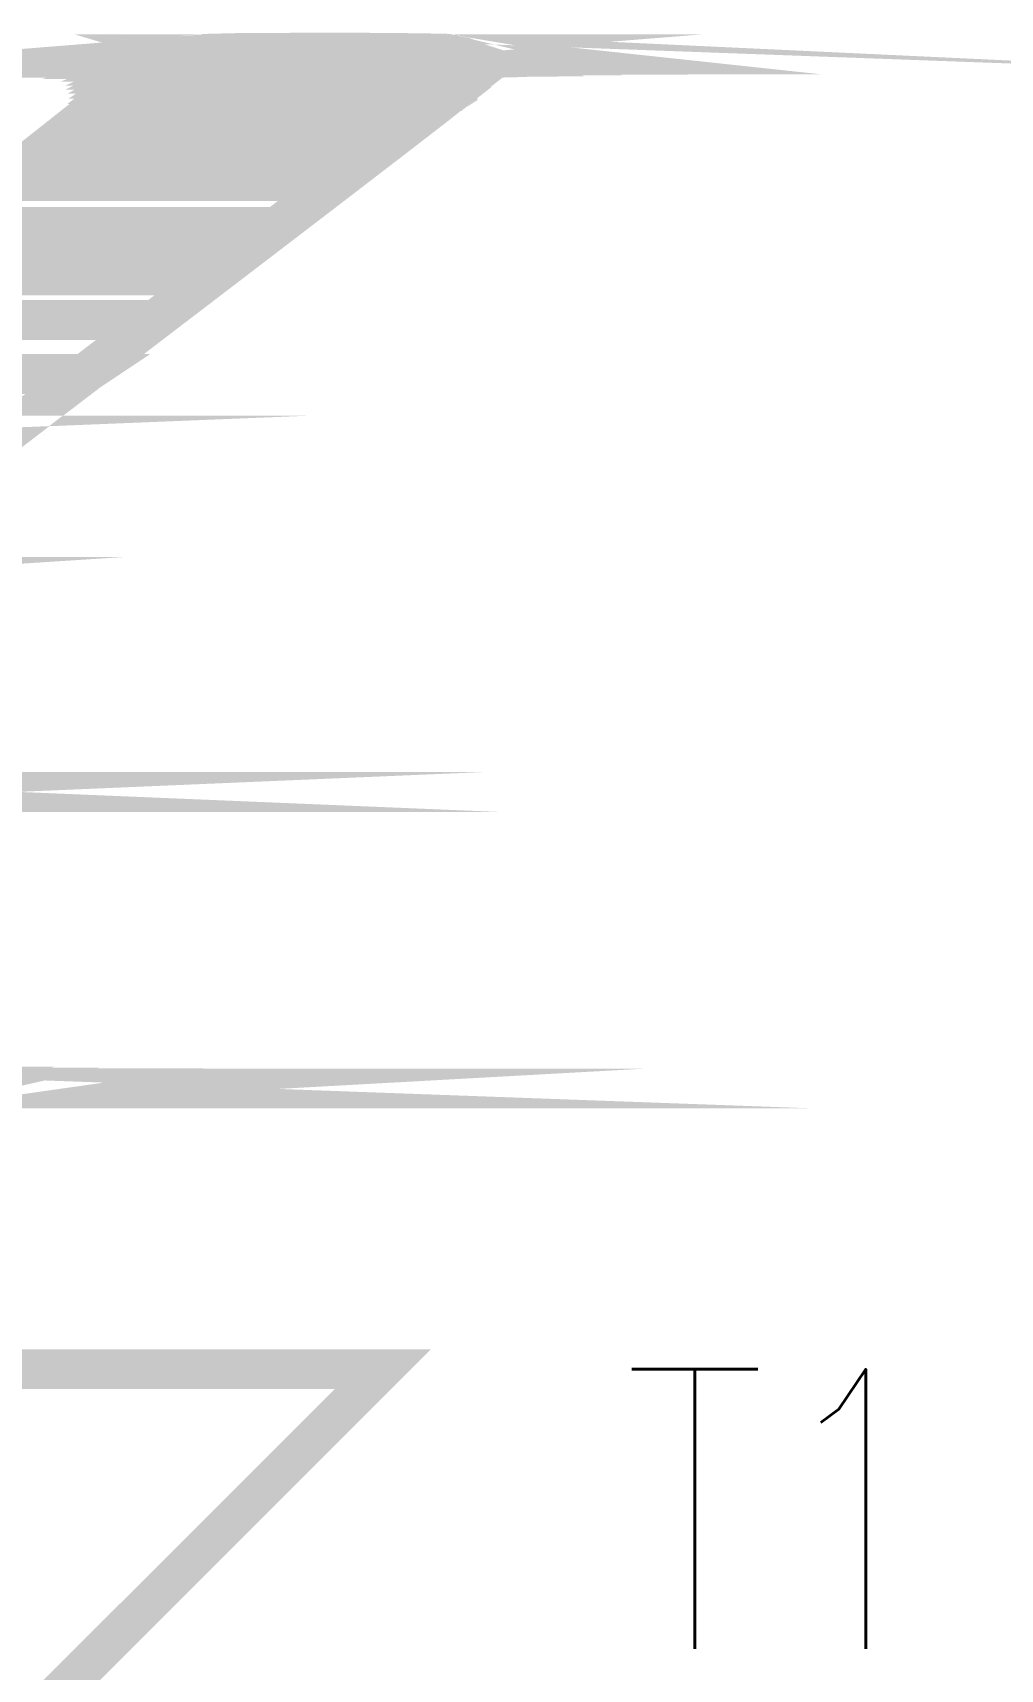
# Model space of a CAD drawing. Extents: x -22 to 239, y -29 to 162.
# Drawn here: x 198.724 to 201.144, y 30.649 to 34.744 of the extents above; entities that cross this region are included whole.
import ezdxf

# ---------------------------------------------------------------- set-up
doc = ezdxf.new("R2010")
doc.units = 0
for name, color, linetype in [('2D_LINE_126', 255, 'CONTINUOUS'), ('PART_NAME_01', 3, 'CONTINUOUS'), ('PART_TOP_2DLINE_00', 150, 'CONTINUOUS')]:
    doc.layers.add(name, color=color, linetype=linetype)
doc.styles.add('W0$1', font='simplex', dxfattribs={"width": 0.75})

# ---------------------------------------------------------------- blocks, each defined once
blk = doc.blocks.new('SMOOTH_0$1')
at = {"const_width": 0.05}
blk.add_lwpolyline([(-0.025, 0, 1), (0.025, 0, 1)], format="xyb", close=True, dxfattribs=at)
blk = doc.blocks.new('DRAWING_129')
at = {"layer": '2D_LINE_126', "const_width": 0.1}
for points in [[(0.8738306667, 2.6788686667), (0.8557746667, 2.671756), (0.8349033333, 2.662214), (0.8145606667, 2.6518986667), (0.7981706667, 2.64241), (0.779196, 2.6297886667), (0.7608273333, 2.616078), (0.4633486667, 2.3809853333)], [(0.3356646667, 1.6461633333), (0.977338, 2.1365106667), (1.1355873333, 2.257508), (1.2850473333, 2.3720533333), (1.41808, 2.4742786667), (1.5253866667, 2.5570633333), (1.5706806667, 2.592818), (1.576272, 2.5976986667), (1.581454, 2.602998), (1.5862133333, 2.6087033333), (1.587824, 2.61098), (1.5892453333, 2.613374), (1.590472, 2.6158733333), (1.5914953333, 2.618462), (1.5923086667, 2.6211246667), (1.5929133333, 2.6238733333), (1.594502, 2.6357173333), (1.5950733333, 2.6476553333), (1.5945446667, 2.6702546667), (1.59439, 2.671938), (1.5941, 2.673606), (1.5936773333, 2.6752453333), (1.593124, 2.676846), (1.5924446667, 2.6783966667), (1.5916406667, 2.679892), (1.5910433333, 2.6808106667), (1.5903686667, 2.6816746667), (1.589622, 2.6824773333), (1.5888093333, 2.6832126667), (1.587936, 2.6838753333), (1.5870093333, 2.6844606667), (1.5860353333, 2.684964), (1.5850093333, 2.6853853333), (1.5777826667, 2.6876946667), (1.5703713333, 2.6894673333), (1.5642626667, 2.6904986667), (1.558104, 2.6911606667), (1.5519133333, 2.6914506667), (1.460092, 2.692812), (1.352636, 2.6937253333), (1.229902, 2.6938626667), (1.0450446667, 2.6931026667), (0.9592386667, 2.6910226667), (0.9081606667, 2.686914), (0.8965686667, 2.685096), (0.8851266667, 2.6824193333), (0.8738306667, 2.6788686667)]]:
    blk.add_lwpolyline(points, dxfattribs=at)
for points in [[(0.9650193333, 2.6904006667), (0.9769233333, 2.6906893333), (1.5518906667, 2.6906893333), (1.5580453333, 2.6904006667)], [(0.9082506667, 2.6861573333), (0.9182326667, 2.68696), (1.5775786667, 2.68696), (1.5800913333, 2.6861573333)], [(0.9182326667, 2.68696), (0.940116, 2.68872), (1.5702186667, 2.68872), (1.5775786667, 2.68696)], [(0.940116, 2.68872), (0.95284, 2.6897433333), (1.564158, 2.6897433333), (1.5702186667, 2.68872)], [(0.95284, 2.6897433333), (0.9592786667, 2.6902613333), (1.55934, 2.6902613333), (1.564158, 2.6897433333)], [(0.896714, 2.684348), (0.8987646667, 2.6846693333), (1.5847473333, 2.6846693333), (1.5855293333, 2.684348)], [(0.8987646667, 2.6846693333), (0.9082506667, 2.6861573333), (1.5800913333, 2.6861573333), (1.5847473333, 2.6846693333)], [(0.8853286667, 2.6816833333), (0.8863986667, 2.681934), (1.5890866667, 2.681934), (1.58932, 2.6816833333)], [(0.8863986667, 2.681934), (0.8893546667, 2.682626), (1.5883226667, 2.682626), (1.5890866667, 2.681934)], [(0.8893546667, 2.682626), (0.892016, 2.6832486667), (1.587502, 2.6832486667), (1.5883226667, 2.682626)], [(0.892016, 2.6832486667), (0.8943686667, 2.6837986667), (1.58663, 2.6837986667), (1.587502, 2.6832486667)], [(0.8943686667, 2.6837986667), (0.896388, 2.6842713333), (1.5857153333, 2.6842713333), (1.58663, 2.6837986667)], [(0.896388, 2.6842713333), (0.896714, 2.684348), (1.5855293333, 2.684348), (1.5857153333, 2.6842713333)], [(0.874084, 2.67815), (0.878392, 2.679504), (1.590984, 2.679504), (1.591712, 2.67815)], [(0.878392, 2.679504), (0.88114, 2.6803673333), (1.5904226667, 2.6803673333), (1.590984, 2.679504)], [(0.88114, 2.6803673333), (0.8837253333, 2.68118), (1.589788, 2.68118), (1.5904226667, 2.6803673333)], [(0.8837253333, 2.68118), (0.8853286667, 2.6816833333), (1.58932, 2.6816833333), (1.589788, 2.68118)], [(0.8560726667, 2.6710546667), (0.85806, 2.6718373333), (1.593634, 2.6718373333), (1.593706, 2.6710546667)], [(0.85806, 2.6718373333), (0.8621406667, 2.6734446667), (1.5933546667, 2.6734446667), (1.593634, 2.6718373333)], [(0.8621406667, 2.6734446667), (0.8661533333, 2.6750253333), (1.5929466667, 2.6750253333), (1.5933546667, 2.6734446667)], [(0.8661533333, 2.6750253333), (0.8700693333, 2.676568), (1.592414, 2.676568), (1.5929466667, 2.6750253333)], [(0.8352346667, 2.661528), (0.8542293333, 2.6702113333), (1.593784, 2.6702113333), (1.5939866667, 2.661528)], [(0.814924, 2.6512286667), (0.8352346667, 2.661528), (1.5939866667, 2.661528), (1.5942273333, 2.6512286667)], [(0.8700693333, 2.676568), (0.8738613333, 2.678062), (1.5917593333, 2.678062), (1.592414, 2.676568)], [(0.8738613333, 2.678062), (0.874084, 2.67815), (1.591712, 2.67815), (1.5917593333, 2.678062)], [(0.8542293333, 2.6702113333), (0.8560726667, 2.6710546667), (1.593706, 2.6710546667), (1.593784, 2.6702113333)], [(0.9592786667, 2.6902613333), (0.9650193333, 2.6904006667), (1.5580453333, 2.6904006667), (1.55934, 2.6902613333)], [(0.9769233333, 2.6906893333), (1.033056, 2.69205), (1.4600853333, 2.69205), (1.5518906667, 2.6906893333)], [(1.033056, 2.69205), (1.045054, 2.6923406667), (1.4258713333, 2.6923406667), (1.4600853333, 2.69205)], [(1.045054, 2.6923406667), (1.1964006667, 2.6929633333), (1.3526293333, 2.6929633333), (1.4258713333, 2.6923406667)], [(1.1964006667, 2.6929633333), (1.2299046667, 2.6931006667), (1.3526293333, 2.6929633333)], [(0.76129, 2.6154726667), (0.7622386667, 2.6161813333), (1.589774, 2.6161813333), (1.5894266667, 2.6154726667)], [(0.7622386667, 2.6161813333), (0.7656326667, 2.618714), (1.5907753333, 2.618714), (1.589774, 2.6161813333)], [(0.75613, 2.6113946667), (0.759094, 2.6137373333), (1.5885753333, 2.6137373333), (1.587184, 2.6113946667)], [(0.7985726667, 2.6417626667), (0.8087666667, 2.647664), (1.5943106667, 2.647664), (1.5940286667, 2.6417626667)], [(0.779636, 2.629166), (0.7895886667, 2.6357866667), (1.5937426667, 2.6357866667), (1.5928546667, 2.629166)], [(0.7656326667, 2.618714), (0.7691206667, 2.6213173333), (1.5915713333, 2.6213173333), (1.5907753333, 2.618714)], [(0.759094, 2.6137373333), (0.76129, 2.6154726667), (1.5894266667, 2.6154726667), (1.5885753333, 2.6137373333)], [(0.7691206667, 2.6213173333), (0.7727226667, 2.624006), (1.592162, 2.624006), (1.5915713333, 2.6213173333)], [(0.7727226667, 2.624006), (0.779636, 2.629166), (1.5928546667, 2.629166), (1.592162, 2.624006)], [(0.8087666667, 2.647664), (0.814924, 2.6512286667), (1.5942273333, 2.6512286667), (1.5943106667, 2.647664)], [(0.7895886667, 2.6357866667), (0.7985726667, 2.6417626667), (1.5940286667, 2.6417626667), (1.5937426667, 2.6357866667)], [(0.688144, 2.5576666667), (0.7333653333, 2.5934046667), (1.5701933333, 2.5934046667), (1.5249213333, 2.5576666667)], [(0.7333653333, 2.5934046667), (0.7395006667, 2.5982533333), (1.575748, 2.5982533333), (1.5701933333, 2.5934046667)], [(0.7395006667, 2.5982533333), (0.7461513333, 2.6035093333), (1.580888, 2.6035093333), (1.575748, 2.5982533333)], [(0.7461513333, 2.6035093333), (0.753312, 2.609168), (1.5856086667, 2.609168), (1.580888, 2.6035093333)], [(0.753312, 2.609168), (0.75613, 2.6113946667), (1.587184, 2.6113946667), (1.5856086667, 2.609168)], [(0.5833913333, 2.474882), (0.688144, 2.5576666667), (1.5249213333, 2.5576666667), (1.4176146667, 2.474882)], [(0.4638213333, 2.380388), (0.5833913333, 2.474882), (1.4176146667, 2.474882), (1.2946426667, 2.380388)], [(0.3097473333, 2.2581126667), (0.4540806667, 2.3726573333), (1.2845833333, 2.3726573333), (1.1351233333, 2.2581126667)], [(0.4540806667, 2.3726573333), (0.4638213333, 2.380388), (1.2946426667, 2.380388), (1.2845833333, 2.3726573333)], [(-4.5007493333, 2.2486166667), (-4.493438, 2.25227), (-2.7246366667, 2.25227), (-2.60566, 2.2486166667)], [(0.189362, 2.162574), (0.3097473333, 2.2581126667), (1.1351233333, 2.2581126667), (1.0101706667, 2.162574)], [(-2.1065226667, 2.2372986667), (-2.047034, 2.2393066667), (-1.67871, 2.2393066667), (-1.6763753333, 2.2372986667)], [(0.1577973333, 2.137116), (0.189362, 2.162574), (1.0101706667, 2.162574), (0.9768753333, 2.137116)], [(0.0188273333, 2.0250313333), (0.1577973333, 2.137116), (0.9768753333, 2.137116), (0.8302, 2.0250313333)], [(-0.14789, 1.890362), (0.0188273333, 2.0250313333), (0.8302, 2.0250313333), (0.6539706667, 1.890362)], [(-0.44289, 1.6552826667), (-0.147894, 1.8903593333), (0.6539666667, 1.8903593333), (0.3463433333, 1.6552826667)], [(-0.147894, 1.8903593333), (-0.14789, 1.890362), (0.6539706667, 1.890362), (0.6539666667, 1.8903593333)], [(-1.2198526667, 1.737098), (-1.095702, 1.7376533333), (-0.8468126667, 1.7376533333), (-0.828356, 1.737098)], [(-1.2526946667, 1.735764), (-1.2198526667, 1.737098), (-0.828356, 1.737098), (-0.7839826667, 1.735764)], [(-1.2549993333, 1.7356706667), (-1.2526946667, 1.735764), (-0.7839826667, 1.735764), (-0.782986, 1.7356706667)], [(-0.792232, 1.382154), (-0.79148, 1.3822026667), (-0.0086826667, 1.3822026667), (-0.008746, 1.382154)], [(-0.6986326667, 0.843778), (-0.6986646667, 0.8437793333), (0.0463306667, 0.8437793333), (0.046332, 0.843778)], [(-1.663824, 0.8439166667), (-1.663824, 0.843918), (-0.7009546667, 0.843918), (-0.700986, 0.8439166667)], [(-0.6986646667, 0.8437793333), (-0.7009226667, 0.843916), (0.0462733333, 0.843916), (0.0463306667, 0.8437793333)], [(-0.7009226667, 0.843916), (-0.7009546667, 0.843918), (0.0462726667, 0.843918), (0.0462733333, 0.843916)], [(-2.711526, 0.1169706667), (-2.8872506667, 0.118788), (-2.430148, 0.118788), (-2.4881126667, 0.1169706667)], [(-2.8872506667, 0.118788), (-2.887356, 0.1188886667), (-2.426936, 0.1188886667), (-2.430148, 0.118788)], [(-1.7375226667, 0.1165466667), (-1.7923573333, 0.118638), (-1.352864, 0.118638), (-1.5353186667, 0.1165466667)], [(-0.329664, 0.1045326667), (-0.3400693333, 0.1049113333), (0.2563073333, 0.1049113333), (0.2551413333, 0.1045326667)], [(-0.2846393333, 0.1028953333), (-0.329664, 0.1045326667), (0.2551413333, 0.1045326667), (0.2480693333, 0.1028953333)], [(-0.26919, 0.1023333333), (-0.2846393333, 0.1028953333), (0.2480693333, 0.1028953333), (0.24412, 0.1023333333)], [(-0.1356293333, 0.1009806667), (-0.1888993333, 0.10152), (0.238402, 0.10152), (0.2286493333, 0.1009806667)], [(-0.3400693333, 0.1049113333), (-0.359536, 0.10677), (0.2620353333, 0.10677), (0.2563073333, 0.1049113333)], [(-0.359536, 0.10677), (-0.359958, 0.1068106667), (0.2621306667, 0.1068106667), (0.2620353333, 0.10677)], [(-0.1888993333, 0.10152), (-0.26919, 0.1023333333), (0.24412, 0.1023333333), (0.238402, 0.10152)]]:
    blk.add_lwpolyline(points, close=True, dxfattribs=at)
at = {"layer": '2D_LINE_126'}
for p in [(0.8349033333, 2.662214), (0.8352346667, 2.661528), (0.8352346667, 2.661528), (0.8542293333, 2.6702113333), (0.8542293333, 2.6702113333), (0.8557746667, 2.671756), (0.8560726667, 2.6710546667), (0.8560726667, 2.6710546667), (0.85806, 2.6718373333), (0.85806, 2.6718373333), (0.8621406667, 2.6734446667), (0.8621406667, 2.6734446667), (0.8661533333, 2.6750253333), (0.8661533333, 2.6750253333), (0.8700693333, 2.676568), (0.8700693333, 2.676568), (0.8738306667, 2.6788686667), (0.8738613333, 2.678062), (0.8738613333, 2.678062), (0.874084, 2.67815), (0.874084, 2.67815), (0.878392, 2.679504), (0.878392, 2.679504), (0.88114, 2.6803673333), (0.88114, 2.6803673333), (0.8837253333, 2.68118), (0.8837253333, 2.68118), (0.8853286667, 2.6816833333), (0.8853286667, 2.6816833333), (0.8863986667, 2.681934), (0.8863986667, 2.681934), (0.8893546667, 2.682626), (0.8893546667, 2.682626), (0.892016, 2.6832486667), (0.892016, 2.6832486667), (0.8943686667, 2.6837986667), (0.8943686667, 2.6837986667), (0.896388, 2.6842713333), (0.896388, 2.6842713333), (0.896714, 2.684348), (0.896714, 2.684348), (0.8987646667, 2.6846693333), (0.8987646667, 2.6846693333), (0.9082506667, 2.6861573333), (0.9082506667, 2.6861573333), (0.9182326667, 2.68696), (0.9182326667, 2.68696), (0.940116, 2.68872), (0.940116, 2.68872), (0.95284, 2.6897433333), (0.95284, 2.6897433333), (0.9592786667, 2.6902613333), (0.9592786667, 2.6902613333), (0.9650193333, 2.6904006667), (0.9650193333, 2.6904006667), (0.9769233333, 2.6906893333), (0.9769233333, 2.6906893333), (1.033056, 2.69205), (1.033056, 2.69205), (1.045054, 2.6923406667), (1.045054, 2.6923406667), (1.1964006667, 2.6929633333), (1.1964006667, 2.6929633333), (1.2299046667, 2.6931006667), (1.4258713333, 2.6923406667), (1.4600853333, 2.69205), (1.5518906667, 2.6906893333), (1.5580453333, 2.6904006667), (1.5580453333, 2.6904006667), (1.55934, 2.6902613333), (1.55934, 2.6902613333), (1.564158, 2.6897433333), (1.564158, 2.6897433333), (1.5702186667, 2.68872), (1.5702186667, 2.68872), (1.5775786667, 2.68696), (1.5775786667, 2.68696), (1.5800913333, 2.6861573333), (1.5800913333, 2.6861573333), (1.5847473333, 2.6846693333), (1.5847473333, 2.6846693333), (1.5855293333, 2.684348), (1.5855293333, 2.684348), (1.5857153333, 2.6842713333), (1.5857153333, 2.6842713333), (1.58663, 2.6837986667), (1.58663, 2.6837986667), (1.587502, 2.6832486667), (1.587502, 2.6832486667), (1.5883226667, 2.682626), (1.5883226667, 2.682626), (1.5890866667, 2.681934), (1.5890866667, 2.681934), (1.58932, 2.6816833333), (1.58932, 2.6816833333), (1.589788, 2.68118), (1.589788, 2.68118), (1.5904226667, 2.6803673333), (1.5904226667, 2.6803673333), (1.590984, 2.679504), (1.590984, 2.679504), (1.591712, 2.67815), (1.591712, 2.67815), (1.5917593333, 2.678062), (1.5917593333, 2.678062), (1.592414, 2.676568), (1.592414, 2.676568), (1.5929466667, 2.6750253333), (1.5929466667, 2.6750253333), (1.5933546667, 2.6734446667), (1.5933546667, 2.6734446667), (1.593634, 2.6718373333), (1.593634, 2.6718373333), (1.593706, 2.6710546667), (1.593706, 2.6710546667), (1.593784, 2.6702113333), (1.593784, 2.6702113333), (1.5939866667, 2.661528), (1.5939866667, 2.661528), (0.759094, 2.6137373333), (0.759094, 2.6137373333), (0.7608273333, 2.616078), (0.76129, 2.6154726667), (0.76129, 2.6154726667), (0.7622386667, 2.6161813333), (0.7622386667, 2.6161813333), (0.7656326667, 2.618714), (0.7656326667, 2.618714), (0.7691206667, 2.6213173333), (0.7691206667, 2.6213173333), (0.7727226667, 2.624006), (0.7727226667, 2.624006), (0.779196, 2.6297886667), (0.779636, 2.629166), (0.779636, 2.629166), (0.7895886667, 2.6357866667), (0.7895886667, 2.6357866667), (0.7981706667, 2.64241), (0.7985726667, 2.6417626667), (0.7985726667, 2.6417626667), (0.8087666667, 2.647664), (0.8087666667, 2.647664), (0.8145606667, 2.6518986667), (0.814924, 2.6512286667), (0.814924, 2.6512286667), (1.5885753333, 2.6137373333), (1.5885753333, 2.6137373333), (1.5894266667, 2.6154726667), (1.5894266667, 2.6154726667), (1.589774, 2.6161813333), (1.589774, 2.6161813333), (1.5907753333, 2.618714), (1.5907753333, 2.618714), (1.5915713333, 2.6213173333), (1.5915713333, 2.6213173333), (1.592162, 2.624006), (1.592162, 2.624006), (1.5928546667, 2.629166), (1.5928546667, 2.629166), (1.5937426667, 2.6357866667), (1.5937426667, 2.6357866667), (1.5940286667, 2.6417626667), (1.5940286667, 2.6417626667), (1.5942273333, 2.6512286667), (1.5942273333, 2.6512286667), (1.5943106667, 2.647664), (1.5943106667, 2.647664), (0.7333653333, 2.5934046667), (0.7333653333, 2.5934046667), (0.7395006667, 2.5982533333), (0.7395006667, 2.5982533333), (0.7461513333, 2.6035093333), (0.7461513333, 2.6035093333), (0.753312, 2.609168), (0.753312, 2.609168), (0.75613, 2.6113946667), (0.75613, 2.6113946667), (1.5701933333, 2.5934046667), (1.5701933333, 2.5934046667), (1.575748, 2.5982533333), (1.575748, 2.5982533333), (1.580888, 2.6035093333), (1.580888, 2.6035093333), (1.5856086667, 2.609168), (1.5856086667, 2.609168), (1.587184, 2.6113946667), (1.587184, 2.6113946667), (0.688144, 2.5576666667), (0.688144, 2.5576666667), (1.5249213333, 2.5576666667), (1.5249213333, 2.5576666667), (0.5833913333, 2.474882), (0.5833913333, 2.474882), (1.4176146667, 2.474882), (1.4176146667, 2.474882), (1.2845833333, 2.3726573333), (1.2845833333, 2.3726573333), (1.2946426667, 2.380388), (1.2946426667, 2.380388), (1.1351233333, 2.2581126667), (1.1351233333, 2.2581126667), (1.0101706667, 2.162574), (1.0101706667, 2.162574), (0.9768753333, 2.137116), (0.9768753333, 2.137116), (0.8302, 2.0250313333), (0.8302, 2.0250313333), (0.6539666667, 1.8903593333), (0.6539666667, 1.8903593333), (0.6539706667, 1.890362), (0.6539706667, 1.890362)]:
    blk.add_blockref('SMOOTH_0$1', p, dxfattribs=at)
blk = doc.blocks.new('PART_BODY_TOP_23')
at = {"layer": 'PART_TOP_2DLINE_00', "const_width": 0.1}
blk.add_lwpolyline([(-5, 3.5), (-6, 4.5), (-4, 4.5)], close=True, dxfattribs=at)
at = {"layer": 'PART_TOP_2DLINE_00'}
blk.add_blockref('SMOOTH_0$1', (-4, 4.5), dxfattribs=at)
blk = doc.blocks.new('SYM_TOP_26')
blk.add_blockref('PART_BODY_TOP_23', (0, 0))
blk = doc.blocks.new('PART_TOP_24')
blk.add_blockref('SYM_TOP_26', (0, 0))
at = {"layer": 'PART_NAME_01', "style": 'W0$1', "width": 0.75}
blk.add_text('T1', height=0.7, dxfattribs=at).set_placement((-3.4, 3.8))

msp = doc.modelspace()

# ---------------------------------------------------------------- block references
for name, p in [('DRAWING_129', (198.2, 32)), ('PART_TOP_24', (203.6, 26.9))]:
    msp.add_blockref(name, p)

doc.saveas('drawing.dxf')
